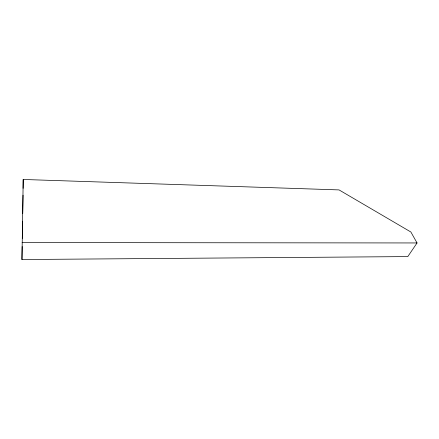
<?xml version="1.0" encoding="UTF-8"?>
<svg xmlns="http://www.w3.org/2000/svg" width="439" height="439" viewBox="0 0 439 439"><rect width="100%" height="100%" fill="white"/><g stroke="black" fill="none" stroke-linecap="round" stroke-linejoin="round"><path stroke-width="0.66" d="M21.95 259.531L23.201 179.469L339.045 189.911L410.877 232.006L417.05 242.954L407.798 256.59L21.95 259.531L22.175 246.526M23.047 195.185L22.74 213.667M23.113 188.353L23.201 179.469M22.318 238.311L22.608 221.196M22.098 242.564L417.05 242.954"/></g></svg>
